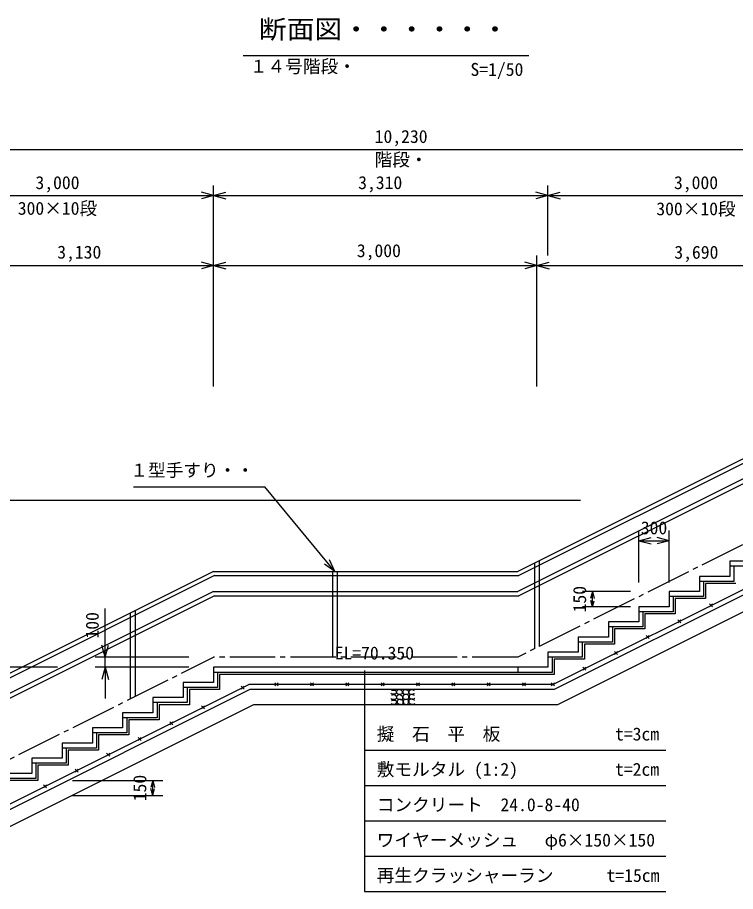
# Model space of a CAD drawing. Units: millimetres, scale not verified. Extents: x -20105 to 20225, y -14150 to 14100.
# Drawn here: x 6855 to 13963, y -9257 to -604 of the extents above; entities that cross this region are included whole.
import ezdxf
from ezdxf.enums import TextEntityAlignment as Align

# ---------------------------------------------------------------- set-up
doc = ezdxf.new("R2010")
doc.units = ezdxf.units.MM
doc.header["$LTSCALE"] = 50
doc.linetypes.add('CHAIN2', pattern=[12, 9, -1, 1, -1])
for name, color, linetype in [('3-0', 4, 'Continuous'), ('3-3', 4, 'Continuous'), ('4-3', 4, 'CHAIN2'), ('4-4', 4, 'Continuous'), ('A-1', 4, 'Continuous'), ('F-4', 7, 'Continuous')]:
    doc.layers.add(name, color=color, linetype=linetype)
doc.styles.add('ＭＳ ゴシック', font='')
doc.styles.get('ＭＳ ゴシック').set_extended_font_data('MS Gothic')

msp = doc.modelspace()

# ---------------------------------------------------------------- linework, layer by layer
at = {"layer": '3-0'}
for p, q in [((13704.71, -6409.34), (13734.71, -6439.34)), ((13704.72, -6439.34), (13734.72, -6409.34)), ((13391.66, -6565.87), (13421.66, -6595.87)), ((13391.67, -6595.87), (13421.67, -6565.87)), ((13078.61, -6722.39), (13108.62, -6752.39)), ((13078.62, -6752.39), (13108.62, -6722.39)), ((12765.57, -6878.92), (12795.57, -6908.92)), ((12765.57, -6908.92), (12795.57, -6878.92)), ((12452.52, -7035.44), (12482.52, -7065.44)), ((12452.52, -7065.44), (12482.52, -7035.44)), ((9069.34, -7222.38), (9099.34, -7252.38)), ((9069.34, -7252.38), (9099.34, -7222.38)), ((9404.13, -7191.97), (9434.14, -7221.97)), ((9404.14, -7221.97), (9434.14, -7191.97)), ((9754.14, -7191.97), (9784.14, -7221.97)), ((9754.14, -7221.97), (9784.14, -7191.97)), ((10104.13, -7191.97), (10134.14, -7221.97)), ((10104.14, -7221.97), (10134.14, -7191.97)), ((10454.13, -7191.97), (10484.14, -7221.97)), ((10454.14, -7221.97), (10484.14, -7191.97)), ((10804.14, -7191.97), (10834.14, -7221.97)), ((10804.14, -7221.97), (10834.14, -7191.97)), ((11154.13, -7191.97), (11184.14, -7221.97)), ((11154.14, -7221.97), (11184.14, -7191.97)), ((11504.13, -7191.97), (11534.14, -7221.97)), ((11504.14, -7221.97), (11534.14, -7191.97)), ((11854.14, -7191.97), (11884.14, -7221.97)), ((11854.14, -7221.97), (11884.14, -7191.97)), ((12139.47, -7191.97), (12169.47, -7221.97)), ((12139.47, -7221.97), (12169.47, -7191.97)), ((8676.96, -7418.58), (8706.96, -7448.58)), ((8676.96, -7448.58), (8706.96, -7418.58)), ((8363.91, -7575.1), (8393.91, -7605.1)), ((8363.91, -7605.1), (8393.91, -7575.1)), ((8050.86, -7731.63), (8080.86, -7761.63)), ((8050.86, -7761.63), (8080.86, -7731.63)), ((7737.81, -7888.15), (7767.81, -7918.15)), ((7737.81, -7918.16), (7767.81, -7888.15)), ((7424.76, -8044.68), (7454.76, -8074.68)), ((7424.76, -8074.68), (7454.76, -8044.68)), ((7111.71, -8201.21), (7141.71, -8231.21)), ((7111.71, -8231.21), (7141.71, -8201.21))]:
    msp.add_line(p, q, dxfattribs=at)
for points in [[(10558.05, -7265.03), (10561.24, -7262.9), (10565.5, -7261.84), (10569.76, -7261.84), (10574.02, -7261.84), (10578.28, -7261.84), (10582.54, -7261.84), (10586.81, -7261.84), (10591.07, -7262.9), (10595.33, -7265.03), (10599.59, -7267.16), (10602.78, -7272.49), (10603.85, -7277.82), (10603.85, -7283.14), (10603.85, -7288.47), (10603.85, -7293.79), (10600.65, -7299.12), (10596.39, -7300.19), (10592.13, -7302.32), (10587.87, -7303.38), (10583.61, -7303.38), (10579.35, -7303.38), (10575.09, -7303.38), (10570.83, -7303.38), (10566.57, -7302.32), (10562.31, -7300.19), (10558.05, -7298.05), (10553.78, -7293.79)], [(10782.8, -7271.43), (10780.67, -7266.1), (10776.4, -7262.9), (10772.14, -7260.77), (10767.88, -7259.71), (10763.62, -7259.71), (10759.36, -7259.71), (10755.1, -7259.71), (10750.84, -7259.71), (10746.58, -7259.71), (10742.32, -7261.84), (10738.06, -7265.03), (10733.8, -7267.16), (10730.6, -7272.49), (10729.54, -7277.82), (10729.54, -7283.14), (10729.54, -7288.47), (10730.6, -7293.79), (10734.86, -7298.05), (10739.12, -7301.25), (10743.38, -7302.32), (10747.64, -7303.38), (10751.91, -7303.38), (10756.17, -7303.38), (10760.43, -7303.38), (10764.69, -7303.38), (10768.95, -7303.38), (10773.21, -7302.32), (10777.47, -7300.19), (10781.73, -7296.99), (10782.8, -7293.79)], [(10559.11, -7312.97), (10562.31, -7309.77), (10566.57, -7308.7), (10570.83, -7307.64), (10575.09, -7307.64), (10580.41, -7307.64), (10585.74, -7308.7), (10590, -7310.84), (10594.26, -7312.97), (10598.52, -7315.1), (10602.78, -7319.36), (10604.91, -7324.68), (10605.98, -7330.01), (10605.98, -7335.33), (10605.98, -7341.73), (10604.91, -7347.05), (10600.65, -7351.31), (10596.39, -7353.44), (10592.13, -7355.57), (10587.87, -7355.57), (10583.61, -7355.57), (10579.35, -7355.57), (10575.09, -7355.57), (10570.83, -7355.57), (10566.57, -7355.57), (10562.31, -7354.51), (10558.05, -7353.44), (10553.78, -7350.25), (10551.65, -7344.92)], [(10784.92, -7365.16), (10779.6, -7359.83), (10775.34, -7356.64), (10771.08, -7355.57), (10766.82, -7354.51), (10762.56, -7353.44), (10758.29, -7353.44), (10754.04, -7352.38), (10749.78, -7352.38), (10745.51, -7352.38), (10741.25, -7354.51), (10736.99, -7356.64), (10732.73, -7360.9), (10729.54, -7366.22), (10729.54, -7371.55), (10729.54, -7376.88), (10729.54, -7382.2), (10732.73, -7387.53), (10735.93, -7392.85), (10740.19, -7396.05), (10744.45, -7399.24), (10748.71, -7402.44), (10752.97, -7402.44), (10757.23, -7402.44), (10762.56, -7402.44), (10766.82, -7402.44), (10771.08, -7402.44), (10776.4, -7402.44), (10780.67, -7400.31), (10784.92, -7398.18), (10788.12, -7392.85)], [(10783.86, -7317.23), (10778.53, -7312.97), (10774.27, -7310.84), (10770.01, -7309.77), (10765.75, -7307.64), (10761.49, -7307.64), (10757.23, -7307.64), (10752.97, -7307.64), (10748.71, -7307.64), (10744.45, -7309.77), (10740.19, -7311.9), (10735.93, -7314.03), (10732.73, -7319.36), (10731.67, -7324.68), (10730.6, -7330.01), (10732.73, -7335.33), (10736.99, -7340.66), (10741.25, -7345.99), (10745.51, -7349.18), (10749.78, -7350.25), (10754.04, -7350.25), (10758.29, -7350.25), (10762.56, -7350.25), (10766.82, -7350.25), (10771.08, -7350.25), (10775.34, -7350.25), (10779.6, -7350.25), (10783.86, -7347.05), (10787.05, -7342.79)], [(10556.98, -7366.22), (10560.18, -7364.09), (10564.44, -7363.03), (10568.7, -7361.96), (10572.96, -7361.96), (10577.22, -7361.96), (10581.48, -7361.96), (10585.74, -7361.96), (10590, -7363.03), (10594.26, -7365.16), (10598.52, -7366.22), (10602.78, -7368.35), (10605.98, -7373.68), (10607.04, -7379.01), (10607.04, -7384.33), (10604.91, -7389.66), (10602.78, -7394.98), (10598.52, -7399.24), (10594.26, -7402.44), (10590, -7404.57), (10585.74, -7405.64), (10581.48, -7405.64), (10577.22, -7405.64), (10572.96, -7405.64), (10568.7, -7404.57), (10564.44, -7402.44), (10560.18, -7400.31), (10555.92, -7398.18), (10552.72, -7396.05)]]:
    msp.add_lwpolyline(points, dxfattribs=at)
for points in [[(10664.56, -7272.49), (10659.24, -7268.23), (10654.97, -7265.03), (10650.72, -7261.84), (10646.45, -7260.77), (10642.19, -7259.71), (10637.93, -7259.71), (10633.67, -7259.71), (10629.41, -7259.71), (10625.15, -7259.71), (10620.89, -7259.71), (10616.63, -7262.9), (10612.37, -7266.1), (10609.17, -7271.43), (10607.04, -7276.75), (10607.04, -7282.08), (10607.04, -7287.4), (10610.24, -7292.73), (10614.5, -7296.99), (10618.76, -7300.19), (10623.02, -7302.32), (10627.28, -7303.38), (10631.54, -7303.38), (10635.8, -7303.38), (10640.06, -7304.45), (10644.32, -7304.45), (10648.59, -7304.45), (10652.85, -7302.32), (10657.11, -7300.19), (10661.37, -7296.99), (10665.63, -7292.73), (10667.76, -7287.4), (10667.76, -7282.08), (10667.76, -7276.75)], [(10727.41, -7276.75), (10723.15, -7271.43), (10718.89, -7267.16), (10714.62, -7262.9), (10710.36, -7261.84), (10706.1, -7260.77), (10701.84, -7260.77), (10697.58, -7259.71), (10693.32, -7259.71), (10689.06, -7259.71), (10684.8, -7260.77), (10680.54, -7262.9), (10676.28, -7266.1), (10673.08, -7271.43), (10670.95, -7276.75), (10670.95, -7282.08), (10670.95, -7287.4), (10672.02, -7292.73), (10674.15, -7298.05), (10678.41, -7300.19), (10682.67, -7302.32), (10686.93, -7303.38), (10691.19, -7303.38), (10695.45, -7303.38), (10699.71, -7303.38), (10703.97, -7303.38), (10708.23, -7303.38), (10712.49, -7303.38), (10716.75, -7303.38), (10721.02, -7301.25), (10725.28, -7296.99), (10727.41, -7291.66), (10727.41, -7286.34), (10727.41, -7281.01)], [(10665.63, -7324.68), (10660.3, -7320.42), (10656.04, -7318.29), (10651.78, -7315.1), (10647.52, -7312.97), (10643.26, -7310.84), (10639, -7308.7), (10634.74, -7307.64), (10630.48, -7307.64), (10626.22, -7308.7), (10621.96, -7312.97), (10617.7, -7316.16), (10613.43, -7319.36), (10610.24, -7324.68), (10607.04, -7330.01), (10607.04, -7335.33), (10607.04, -7340.66), (10611.3, -7345.99), (10615.56, -7349.18), (10619.83, -7350.25), (10624.09, -7352.38), (10628.35, -7352.38), (10632.61, -7353.44), (10636.87, -7353.44), (10642.19, -7354.51), (10647.52, -7354.51), (10651.78, -7354.51), (10656.04, -7354.51), (10660.3, -7354.51), (10664.56, -7354.51), (10668.82, -7350.25), (10668.82, -7344.92), (10668.82, -7339.59), (10668.82, -7334.27), (10668.82, -7328.94)], [(10727.41, -7320.42), (10725.28, -7315.1), (10721.02, -7310.84), (10716.75, -7308.7), (10712.49, -7306.58), (10708.23, -7306.58), (10703.97, -7306.58), (10699.71, -7306.58), (10695.45, -7306.58), (10691.19, -7306.58), (10686.93, -7307.64), (10682.67, -7310.84), (10678.41, -7314.03), (10674.15, -7318.29), (10670.95, -7323.62), (10669.89, -7328.94), (10668.82, -7334.27), (10669.89, -7339.59), (10672.02, -7344.92), (10676.28, -7348.12), (10680.54, -7350.25), (10684.8, -7351.31), (10689.06, -7352.38), (10693.32, -7353.44), (10697.58, -7353.44), (10701.84, -7353.44), (10706.1, -7353.44), (10710.36, -7353.44), (10714.62, -7352.38), (10718.89, -7350.25), (10723.15, -7348.12), (10727.41, -7342.79), (10728.47, -7337.46), (10728.47, -7332.14), (10728.47, -7326.81)], [(10668.82, -7364.09), (10664.56, -7360.9), (10660.3, -7358.77), (10656.04, -7357.7), (10651.78, -7356.64), (10647.52, -7355.57), (10643.26, -7355.57), (10639, -7355.57), (10634.74, -7355.57), (10630.48, -7355.57), (10626.22, -7355.57), (10621.96, -7359.83), (10619.83, -7365.16), (10616.63, -7370.48), (10614.5, -7375.81), (10614.5, -7381.14), (10614.5, -7386.46), (10617.7, -7391.79), (10621.96, -7396.05), (10626.22, -7399.24), (10630.48, -7400.31), (10634.74, -7401.37), (10639, -7401.37), (10643.26, -7402.44), (10647.52, -7403.51), (10651.78, -7403.51), (10656.04, -7403.51), (10660.3, -7403.51), (10664.56, -7402.44), (10668.82, -7399.24), (10672.02, -7393.92), (10673.08, -7388.59), (10673.08, -7383.27), (10673.08, -7377.94), (10673.08, -7372.62), (10673.08, -7367.29)], [(10727.41, -7369.42), (10727.41, -7363.03), (10723.15, -7359.83), (10718.89, -7358.77), (10714.62, -7357.7), (10710.36, -7356.64), (10706.1, -7356.64), (10701.84, -7356.64), (10697.58, -7356.64), (10693.32, -7356.64), (10689.06, -7357.7), (10684.8, -7358.77), (10680.54, -7359.83), (10676.28, -7363.03), (10674.15, -7368.35), (10674.15, -7373.68), (10674.15, -7379.01), (10675.21, -7384.33), (10676.28, -7389.66), (10680.54, -7392.85), (10683.73, -7398.18), (10688, -7400.31), (10692.26, -7402.44), (10696.52, -7403.51), (10700.78, -7404.57), (10705.04, -7404.57), (10709.3, -7404.57), (10713.56, -7403.51), (10717.82, -7401.37), (10721.02, -7396.05), (10723.15, -7390.72), (10724.21, -7385.4), (10724.21, -7380.07), (10725.28, -7374.75), (10725.28, -7369.42)]]:
    msp.add_lwpolyline(points, close=True, dxfattribs=at)
at = {"layer": '3-3'}
for p, q in [((5796.26, -1909.61), (16026.26, -1909.61)), ((8796.25, -2366.34), (8675.51, -2333.99)), ((8796.25, -2959.87), (8796.25, -2266.34)), ((8796.25, -2366.34), (8916.99, -2333.99)), ((12106.27, -2366.34), (11985.53, -2333.99)), ((12106.27, -2959.87), (12106.27, -2266.34)), ((12106.27, -2366.34), (12227.01, -2333.99)), ((8796.25, -2366.34), (8675.51, -2398.69)), ((8796.25, -2366.34), (8916.99, -2398.69)), ((12106.27, -2366.34), (11985.53, -2398.69)), ((12106.27, -2366.34), (12227.01, -2398.69)), ((8796.25, -3059.87), (8675.5, -3027.52)), ((8796.25, -4255.91), (8796.25, -2959.87)), ((8796.25, -3059.87), (8916.99, -3027.52)), ((11996.26, -3059.87), (11875.52, -3027.52)), ((11996.26, -4255.91), (11996.26, -2959.87)), ((11996.26, -3059.87), (12117, -3027.52)), ((5996.26, -3059.87), (7408.4, -3059.87)), ((7408.4, -3059.87), (8820.55, -3059.87)), ((8796.25, -3059.87), (8675.5, -3092.22)), ((8796.25, -3059.87), (8916.99, -3092.22)), ((11996.26, -3059.87), (11875.52, -3092.22)), ((11996.26, -3059.87), (12117, -3092.22)), ((15106.26, -4436.96), (11806.3, -6086.95)), ((15116.34, -4479.66), (11816.38, -6129.65)), ((15106.26, -4636.96), (11806.31, -6286.95)), ((15116.34, -4679.66), (11816.38, -6329.65)), ((12426.95, -5386.96), (3408.85, -5386.96)), ((12154.47, -7206.97), (15454.45, -5556.96)), ((15466.26, -5606.96), (12166.27, -7256.97)), ((13006.27, -6197.54), (13006.27, -5683.79)), ((13306.27, -6197.54), (13306.27, -5683.79)), ((13006.27, -5783.79), (13127.01, -5751.44)), ((13006.27, -5783.79), (13306.27, -5783.79)), ((13006.27, -5783.79), (13127.01, -5816.14)), ((13306.27, -5783.79), (13185.53, -5751.44)), ((13306.27, -5783.79), (13185.53, -5816.14)), ((11971.96, -6004.12), (11971.96, -6854.13)), ((12020.56, -5979.82), (12020.56, -6829.83)), ((13906.27, -5986.97), (13906.27, -6136.97)), ((14246.26, -6036.97), (13906.27, -6036.97)), ((13946.26, -6036.97), (13946.26, -6186.97)), ((8796.25, -6086.95), (5859.14, -7555.52)), ((8806.33, -6129.65), (5874.24, -7595.71)), ((8796.25, -6086.95), (11806.3, -6086.95)), ((8806.33, -6129.65), (11816.38, -6129.65)), ((9971.96, -6086.95), (9971.96, -6936.95)), ((10020.56, -6086.95), (10020.56, -6936.95)), ((13946.26, -6186.97), (13606.27, -6186.97)), ((13646.27, -6186.97), (13646.27, -6336.97)), ((13966.26, -6206.97), (13666.27, -6206.97)), ((13666.27, -6206.97), (13666.27, -6356.97)), ((8796.25, -6286.95), (5854.21, -7757.99)), ((8796.25, -6286.95), (11806.31, -6286.95)), ((12924.2, -6286.97), (12446.95, -6286.97)), ((12546.95, -6286.97), (12528.75, -6354.92)), ((12546.95, -6436.97), (12546.95, -6286.97)), ((12546.95, -6286.97), (12565.05, -6354.49)), ((8806.32, -6329.65), (5874.24, -7795.71)), ((8806.32, -6329.65), (11816.38, -6329.65)), ((12546.95, -6436.97), (12530.92, -6377.11)), ((12546.95, -6436.97), (12562.88, -6377.54)), ((13646.27, -6336.97), (13306.27, -6336.97)), ((13346.27, -6336.97), (13346.27, -6486.97)), ((13666.27, -6356.97), (13366.27, -6356.97)), ((13366.27, -6356.97), (13366.27, -6506.97)), ((7722.66, -6936.95), (7722.66, -6455.28)), ((8020.56, -6474.8), (8020.56, -7324.8)), ((12924.2, -6436.97), (12446.95, -6436.97)), ((13306.27, -6436.97), (13006.27, -6436.97)), ((13346.27, -6486.97), (13006.27, -6486.97)), ((13046.27, -6486.97), (13046.27, -6636.97)), ((7971.96, -6499.1), (7971.96, -7349.1)), ((13366.27, -6506.97), (13066.27, -6506.97)), ((13066.27, -6506.97), (13066.27, -6656.97)), ((13046.27, -6636.97), (12706.27, -6636.97)), ((12746.27, -6636.97), (12746.27, -6786.97)), ((13066.27, -6656.97), (12766.27, -6656.97)), ((12766.27, -6656.97), (12766.27, -6806.97)), ((7722.66, -6936.95), (7690.31, -6816.21)), ((7722.66, -6936.95), (7755.01, -6816.21)), ((12746.27, -6786.97), (12406.27, -6786.97)), ((12446.27, -6786.97), (12446.27, -6936.97)), ((12766.27, -6806.97), (12466.27, -6806.97)), ((12466.27, -6806.97), (12466.27, -6956.97)), ((8550.11, -6936.95), (7622.66, -6936.95)), ((7722.66, -7036.96), (7722.66, -6936.95)), ((12446.27, -6936.97), (12106.27, -6936.97)), ((12146.27, -6936.97), (12146.27, -7086.97)), ((12466.27, -6956.97), (12166.27, -6956.97)), ((12166.27, -6956.97), (12166.27, -7106.97)), ((7252.63, -7036.96), (3408.85, -7036.96)), ((8550.11, -7036.96), (7622.66, -7036.96)), ((7722.66, -7036.96), (7690.31, -7157.7)), ((7722.66, -7036.96), (7755.01, -7157.7)), ((7722.66, -7036.96), (7722.66, -7345.51)), ((8796.25, -7036.96), (8796.25, -7186.96)), ((12106.27, -7036.96), (8796.25, -7036.96)), ((11806.27, -7086.96), (8796.25, -7086.96)), ((8836.25, -7086.96), (8836.25, -7236.96)), ((10289.85, -7068.51), (10289.85, -9256.59)), ((11806.27, -7036.96), (11806.27, -7086.97)), ((12146.27, -7086.97), (11806.27, -7086.97)), ((12166.27, -7106.97), (8856.25, -7106.97)), ((8856.25, -7106.97), (8856.25, -7256.96)), ((9156.21, -7256.97), (5796.26, -8936.96)), ((5846.26, -8856.44), (9145.16, -7206.97)), ((8836.25, -7236.96), (8496.25, -7236.96)), ((8536.25, -7236.96), (8536.25, -7386.96)), ((8856.25, -7256.96), (8556.25, -7256.96)), ((8556.25, -7256.96), (8556.25, -7406.96)), ((12154.47, -7206.97), (9145.16, -7206.97)), ((12166.27, -7256.97), (9156.21, -7256.97)), ((9191.62, -7406.97), (5796.26, -9104.67)), ((8536.25, -7386.96), (8196.25, -7386.96)), ((8236.25, -7386.96), (8236.25, -7536.96)), ((8556.25, -7406.96), (8256.25, -7406.96)), ((8256.25, -7406.96), (8256.25, -7556.96)), ((8236.25, -7536.96), (7896.25, -7536.96)), ((7936.25, -7536.96), (7936.25, -7686.96)), ((8256.25, -7556.96), (7956.25, -7556.96)), ((7956.25, -7556.96), (7956.25, -7706.96)), ((7936.25, -7686.96), (7596.25, -7686.96)), ((7636.25, -7686.96), (7636.25, -7836.96)), ((7956.25, -7706.96), (7656.25, -7706.96)), ((7656.25, -7706.96), (7656.25, -7856.96)), ((7636.25, -7836.96), (7296.25, -7836.96)), ((7336.25, -7836.96), (7336.25, -7986.96)), ((7656.25, -7856.96), (7356.25, -7856.96)), ((7356.25, -7856.96), (7356.25, -8006.96)), ((10289.85, -7856.59), (13274.32, -7856.59)), ((7336.25, -7986.96), (6996.25, -7986.96)), ((7036.25, -7986.96), (7036.25, -8136.96)), ((7356.25, -8006.96), (7056.25, -8006.96)), ((7056.25, -8006.96), (7056.25, -8156.96)), ((6996.25, -8086.96), (6696.26, -8086.96)), ((7036.25, -8136.96), (6696.26, -8136.96)), ((7056.25, -8156.96), (6756.25, -8156.96)), ((7399.14, -8156.96), (8293.44, -8156.96)), ((8193.44, -8156.96), (8174.53, -8227.55)), ((8193.44, -8306.96), (8193.44, -8156.96)), ((8193.44, -8156.96), (8212.38, -8227.63)), ((10289.85, -8206.59), (13274.32, -8206.59)), ((8193.44, -8306.96), (8175.02, -8238.23)), ((8193.44, -8306.96), (8211.7, -8238.8)), ((7399.14, -8306.96), (8293.44, -8306.96)), ((10289.85, -8556.59), (13274.32, -8556.59)), ((10289.85, -8906.59), (13274.32, -8906.59)), ((10289.85, -9256.59), (13274.32, -9256.59))]:
    msp.add_line(p, q, dxfattribs=at)
for points in [[(5796.26, -2366.34), (8796.25, -2366.34), (12106.27, -2366.34)], [(12106.27, -2366.34), (15106.26, -2366.34), (16026.26, -2366.34)], [(8820.55, -3059.87), (11996.26, -3059.87), (15130.56, -3059.87)], [(15106.26, -5536.96), (14806.26, -5536.96), (14806.26, -5686.96), (14506.26, -5686.96), (14506.26, -5836.96), (14206.26, -5836.96), (14206.26, -5986.97), (13906.27, -5986.97)], [(16026.26, -5756.96), (15501.66, -5756.96), (12201.68, -7406.97), (9191.62, -7406.97)], [(13906.27, -6136.97), (13606.27, -6136.97), (13606.27, -6286.97), (13306.27, -6286.97), (13306.27, -6436.97)], [(13006.27, -6436.97), (13006.27, -6586.97), (12706.27, -6586.97), (12706.27, -6736.97), (12406.27, -6736.97), (12406.27, -6886.97)], [(12406.27, -6886.97), (12106.27, -6886.97), (12106.27, -7036.97)], [(8796.25, -7186.96), (8496.25, -7186.96), (8496.25, -7336.96)], [(8496.25, -7336.96), (8196.25, -7336.96), (8196.25, -7486.96)], [(8196.25, -7486.96), (7896.25, -7486.96), (7896.25, -7636.96)], [(7896.25, -7636.96), (7596.25, -7636.96), (7596.25, -7786.96)], [(7596.25, -7786.96), (7296.25, -7786.96), (7296.25, -7936.96)], [(7296.25, -7936.96), (6996.25, -7936.96), (6996.25, -8086.96)]]:
    msp.add_lwpolyline(points, dxfattribs=at)
at = {"layer": '4-3'}
for p, q in [((15106.26, -5286.96), (11806.31, -6936.95)), ((5796.26, -8436.96), (8796.25, -6936.95)), ((11806.31, -6936.95), (8796.25, -6936.95))]:
    msp.add_line(p, q, dxfattribs=at)
at = {"layer": '4-4'}
for p, q in [((8002, -5249.63), (9304.55, -5249.63)), ((9996.26, -6086.95), (9304.55, -5249.63)), ((9996.26, -6086.95), (9894.42, -6014.47)), ((9996.26, -6086.95), (9944.3, -5973.26))]:
    msp.add_line(p, q, dxfattribs=at)
at = {"layer": 'A-1'}
msp.add_line((9088.89, -980.44), (11917.26, -980.44), dxfattribs=at)

# ---------------------------------------------------------------- texts
at = {"layer": '3-0', "color": 3, "style": 'ＭＳ ゴシック', "width": 1.1}
msp.add_text('断面図・・・・・・', height=183.3, dxfattribs=at).set_placement((9244.22, -867.08), align=Align.BOTTOM_LEFT)
at = {"layer": '3-0', "color": 7, "style": 'ＭＳ ゴシック'}
msp.add_text('EL=70.350', height=128.3, dxfattribs=at).set_placement((9994.69, -6997.88), align=Align.BOTTOM_LEFT)
at = {"layer": '3-3', "color": 7, "style": 'ＭＳ ゴシック'}
for s, p in [('10,230', (10390.75, -1884.61)), ('階段・', (10390.75, -2113.94)), ('3,000', (7032.89, -2341.34)), ('3,310', (10227.49, -2341.34)), ('3,000', (13353.44, -2341.34)), ('300×10段', (6857.89, -2595.51)), ('300×10段', (13178.44, -2600.42)), ('3,000', (10214.04, -3014.9)), ('3,130', (7248.53, -3029.31)), ('3,690', (13356.82, -3030.56)), ('300', (13025.02, -5758.79)), ('擬  石  平  板           \u3000t=3cm', (10411.09, -7799.77)), ('敷モルタル (1:2)           t=2cm', (10411.09, -8149.77)), ('コンクリート  24.0-8-40', (10411.09, -8499.76)), ('ワイヤーメッシュ\u3000 φ6×150×150', (10411.09, -8849.77)), ('再生クラッシャーラン\u3000\u3000\u3000t=15cm', (10411.09, -9199.77))]:
    msp.add_text(s, height=128.3, dxfattribs=at).set_placement(p, align=Align.BOTTOM_LEFT)
for s, p in [('150', (12521.96, -6493.22)), ('100', (7697.66, -6752.15)), ('150', (8168.44, -8363.21))]:
    msp.add_text(s, height=128.3, rotation=90, dxfattribs=at).set_placement(p, align=Align.BOTTOM_LEFT)
at = {"layer": '4-4', "color": 7, "style": 'ＭＳ ゴシック'}
msp.add_text('１型手すり・・', height=128.3, dxfattribs=at).set_placement((7971.97, -5188.41), align=Align.BOTTOM_LEFT)
at = {"layer": 'A-1', "color": 7, "style": 'ＭＳ ゴシック'}
msp.add_text('S=1/50', height=128.3, dxfattribs=at).set_placement((11338.82, -1220.74), align=Align.BOTTOM_LEFT)
at = {"layer": 'F-4', "style": 'ＭＳ ゴシック'}
msp.add_text('１４号階段・', height=128.3, dxfattribs=at).set_placement((9154.99, -1190.14), align=Align.BOTTOM_LEFT)

doc.saveas('drawing.dxf')
